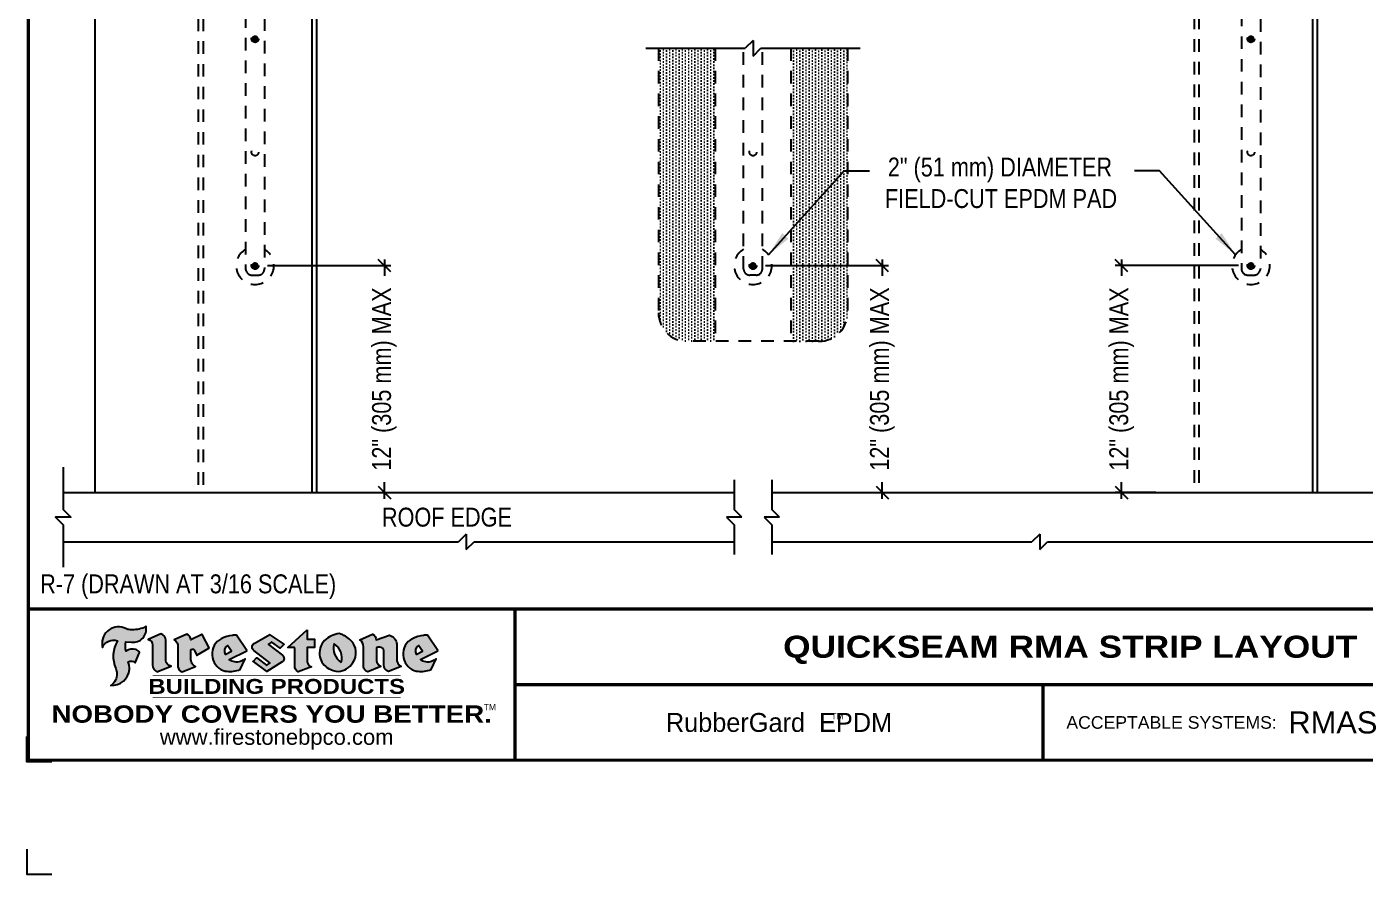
# Model space of a CAD drawing. Header units: inches. Extents: x 277.4 to 297.5, y -282.7 to -266.
# Drawn here: x 277.45 to 290.72, y -282.75 to -274.34 of the extents above; entities that cross this region are included whole.
import ezdxf
from ezdxf.enums import TextEntityAlignment as Align

# ---------------------------------------------------------------- set-up
doc = ezdxf.new("R2010")
doc.units = ezdxf.units.IN
doc.header["$MEASUREMENT"] = 0
doc.linetypes.add('HIDDEN', pattern=[0.375, 0.25, -0.125])
doc.linetypes.add('HIDDEN2', pattern=[0.1875, 0.125, -0.0625])
doc.layers.get('0').update_dxf_attribs({"linetype": 'CONTINUOUS'})
doc.layers.get('DEFPOINTS').update_dxf_attribs({"linetype": 'CONTINUOUS'})
for name, color, linetype in [('FSBP-ACCESSORY-FIRESTONE', 7, 'CONTINUOUS'), ('FSBP-ADHESIVE', 1, 'HIDDEN'), ('FSBP-ANNO-NOTE', 7, 'CONTINUOUS'), ('FSBP-MEMBRANE', 7, 'CONTINUOUS'), ('FSBP-TTLB', 7, 'CONTINUOUS'), ('FSBP-TTLB-BORDER', 7, 'CONTINUOUS'), ('FSBP-TTLB-TEXT', 7, 'CONTINUOUS'), ('FSBP-WALL-CURB', 9, 'CONTINUOUS')]:
    doc.layers.add(name, color=color, linetype=linetype)
doc.styles.add('FSBP_ARIAL', font='arial.ttf')
doc.styles.add('FSBP_ARIAL_BOLD', font='')
doc.styles.add('FSBP_ARIAL_NAR', font='ARIALN.TTF')
doc.styles.add('FSBP_BANKGOTHIC', font='bgothm.ttf')
doc.styles.get('FSBP_ARIAL_BOLD').set_extended_font_data('Arial Black')
doc.dimstyles.new('FSBP-DIM', dxfattribs={"dimtxt": 0.1875, "dimasz": 0.125, "dimexe": 0.0625, "dimexo": 0.125, "dimgap": 0.125, "dimtad": 0, "dimdec": 0, "dimzin": 1, "dimdsep": 46, "dimlunit": 4, "dimtxsty": 'FSBP_ARIAL_NAR', "dimblk": 'OBLIQUE', "dimcen": 0.09375, "dimdle": 0.0625, "dimclrd": 256, "dimclre": 256, "dimclrt": 256, "dimadec": 0, "dimazin": 0, "dimtfac": 1, "dimtdec": 0, "dimtmove": 1, "dimatfit": 3, "dimfxl": 1, "dimtolj": 1, "dimtzin": 0, "dimlwd": -1, "dimlwe": -1, "dimarcsym": 0})
doc.dimstyles.new('FSBP-LEADER', dxfattribs={"dimtxt": 0.1875, "dimasz": 0.25, "dimexe": 0.0625, "dimexo": 0.125, "dimgap": 0.125, "dimtad": 0, "dimtih": 1, "dimtoh": 1, "dimdec": 4, "dimzin": 0, "dimdsep": 46, "dimlunit": 4, "dimtxsty": 'FSBP_ARIAL_NAR', "dimcen": 0.09375, "dimclrd": 256, "dimclre": 256, "dimclrt": 256, "dimadec": 0, "dimazin": 0, "dimtfac": 1, "dimtdec": 4, "dimtofl": 0, "dimtmove": 0, "dimatfit": 3, "dimfxl": 1, "dimtolj": 1, "dimtzin": 0, "dimlwd": -1, "dimlwe": -1, "dimarcsym": 0})

# ---------------------------------------------------------------- blocks, each defined once
blk = doc.blocks.new('TTLB-EPDM_1')
at = {"layer": 'FSBP-TTLB-TEXT'}
h = blk.add_hatch(color=1, dxfattribs=at)
edge = h.paths.add_edge_path()
edge.add_arc((1.037309769669573, -0.1982514792917306), 0.1319107607348553, 264.0410451462098, 370.3106169565175)
edge.add_arc((1.027551646585694, 0.1214293576525799), 0.3273056962876235, 270.05058356628535, 295.23459397187514, ccw=False)
edge.add_arc((1.022801957313345, -0.06680179986895154), 0.1391656561713503, 249.3281275763668, 272.0749124149863, ccw=False)
edge.add_line((0.9736743133014443, -0.1970076156048179), (0.9474927838574558, -0.1852745150568325))
edge.add_arc((0.8939498971398288, -0.3394262635682071), 0.1631857907024099, 70.84590087378872, 194.3325259843273)
edge.add_arc((0.8444260109029493, -0.4259936440910768), 0.1179914261095279, 70.96950098067128, 156.9641407594482, ccw=False)
edge.add_arc((1.153141409296894, -0.4684497516079468), 0.3110405457095052, 150.3231137483159, 203.2084295854517)
edge.add_arc((0.7562495500622943, -0.6412608153899899), 0.1218587156617311, 0.8849157075190988, 24.34668939894999, ccw=False)
edge.add_arc((0.7493781665697374, -0.6475258110744375), 0.1289731377238325, -58.36655102076742, 3.6216782311386737, ccw=False)
edge.add_arc((0.8256699029544474, -0.5792158350996106), 0.1783301886510354, 267.2205474105585, 354.1381621173521)
edge.add_arc((0.7903121048625305, -0.6011409294291745), 0.212787892960859, 0.9996158580669322, 21.00503380861244)
edge.add_arc((1.01880712263941, -0.5666691048185161), 0.05136395668415847, 40.82117713173261, 125.52727787225791, ccw=False)
edge.add_line((1.057676976260041, -0.5330924682126437), (1.102776947655911, -0.4308018311949837))
edge.add_arc((1.040858222524664, -0.4699705673995949), 0.07326744446031509, 32.31675181867256, 66.31481236598174)
edge.add_arc((1.032262518825329, -0.5063316993097662), 0.1102246948011782, 69.8179132332389, 125.254734720681)
edge.add_arc((1.127708877207287, -0.368959353531244), 0.1659710644737306, 164.1569669952081, 196.5811013160487, ccw=False)
edge.add_line((0.9680425188342383, -0.3236487780942383), (1.023615334387159, -0.3294494641845773))
h = blk.add_hatch(color=1, dxfattribs=at)
edge = h.paths.add_edge_path()
edge.add_line((1.275239419159561, -0.6223407783464694), (1.415345367376062, -0.5660418822574371))
edge.add_arc((1.421019305783958, -0.5090099247487757), 0.05731350411836949, 181.9717871001989, 264.31851000495806, ccw=False)
edge.add_line((1.363739737527226, -0.5109819325197265), (1.363412352251203, -0.3102363679013962))
edge.add_arc((1.294263659668751, -0.3103491388303989), 0.06914878453844908, 0.0934405599591014, 72.42834396969012)
edge.add_line((1.315139561173908, -0.2444268274366692), (1.186839444240604, -0.3024209471341379))
edge.add_arc((1.175246268095289, -0.3585110609420917), 0.05727567197445628, -0.017399788185912257, 78.322067691347, ccw=False)
edge.add_line((1.232521937428658, -0.3585284546236807), (1.232574268422297, -0.555126496687123))
edge.add_arc((1.305699496415486, -0.5558575689677219), 0.07312888236350451, 179.4272023230205, 245.3845503102953)
h = blk.add_hatch(color=1, dxfattribs=at)
edge = h.paths.add_edge_path()
edge.add_line((1.792026821926584, -0.3839679064720229), (1.722158956877934, -0.2518542302253621))
edge.add_arc((1.720119655279638, -0.2529327078887852), 0.002306916790721817, 27.87197133405656, 117.3766794470751)
edge.add_line((1.719058846382097, -0.250884159729182), (1.610638460368705, -0.3070279753467702))
edge.add_arc((1.547088841662962, -0.3061026658494403), 0.06355635479880145, 359.165808011073, 425.8793658831422)
edge.add_line((1.573061729235633, -0.2480956029480268), (1.446879247402876, -0.3051325108639702))
edge.add_arc((1.407812067100189, -0.370357133046621), 0.07602957263902092, -3.441403975725109, 59.07992244284969, ccw=False)
edge.add_line((1.483704536400296, -0.3749210150788969), (1.483704536400296, -0.5723838140635706))
edge.add_arc((1.54053746518044, -0.568254406115083), 0.05698275005415228, 184.1557352478595, 255.3066498366543)
edge.add_line((1.526084036778343, -0.6233736605654059), (1.657291340682093, -0.570650514527486))
edge.add_arc((1.688298576827198, -0.5021390388423987), 0.0752015358480571, 207.5160880841914, 245.649226723163, ccw=False)
edge.add_arc((1.721050197024907, -0.4914488168456328), 0.1093332836229113, 179.4823365255141, 204.5537900001094, ccw=False)
edge.add_line((1.611721375809452, -0.4904610114968335), (1.611721375809452, -0.4126404716788983))
edge.add_arc((1.628589765097195, -0.414159299036043), 0.01693662875851176, 28.356188110622725, 174.8549701683585, ccw=False)
edge.add_arc((1.627340435522395, -0.4197189881350504), 0.02111886817708033, 22.216893572439517, 40.10213956426492, ccw=False)
edge.add_line((1.646891420738257, -0.4117336534413738), (1.666638796144639, -0.4549750258192233))
edge.add_arc((1.668737246926742, -0.4540167099035481), 0.002306916790685496, 204.545128184284, 299.6323508190091)
edge.add_line((1.669877862091766, -0.4560219186518992), (1.791128135493295, -0.3870515928837648))
edge.add_line((1.791128135493295, -0.3870515928837648), (1.792026821926584, -0.3839679064720229))
h = blk.add_hatch(color=1, dxfattribs=at)
h.paths.add_polyline_path([(2.063388732080512, -0.2583237030618903, 0.02524281661523788), (2.025024361750752, -0.2610532129309178, 0.1213611957758757), (1.901773912052249, -0.3008158885520373, 0.6151668103976068), (1.93274136141747, -0.6099060679591872, 0.05306812109568645), (1.967936229862175, -0.617865745600497, 0.1150932231766138), (2.099126721549737, -0.5994933789882708), (2.151195569562105, -0.4944891916583316, -0.08755405562188731), (2.104230609512001, -0.5187113292177372, -0.265591761123442), (1.992692314386659, -0.5010701623316862), (2.165347897647223, -0.4141184325909109, 0.4518949533370738), (2.166222728871162, -0.4107679608846269)])
h.paths.add_polyline_path([(2.014217313945437, -0.4188965037300676), (1.951113654018855, -0.4515330109460507, -0.3720533890450154), (1.973177450672722, -0.3607130665457561)], flags=16)
h = blk.add_hatch(color=1, dxfattribs=at)
edge = h.paths.add_edge_path()
edge.add_arc((2.260407392426802, -0.3775796671688782), 0.04152450223225729, 123.20805433950699, 232.2027298779723, ccw=False)
edge.add_line((2.237665217914071, -0.3428366421988329), (2.393535971665983, -0.2540943745380986))
edge.add_arc((2.394677353533142, -0.2560991469722482), 0.002306916790741334, 55.64644466176611, 119.65426054492559, ccw=False)
edge.add_line((2.395979141996861, -0.2541946229174954), (2.531809646140459, -0.3470380726374032))
edge.add_arc((2.530468902927946, -0.3489153772789875), 0.002306916790700397, -42.731101238422525, 54.4661353739603, ccw=False)
edge.add_line((2.532163440279987, -0.3504807552658491), (2.498457913851155, -0.3869673252714421))
edge.add_arc((2.496763376499139, -0.3854019472845934), 0.002306916790672934, 233.7527076894875, 317.26889876138785, ccw=False)
edge.add_line((2.495399362263356, -0.38726241234572), (2.413849913492982, -0.3274738082119626))
edge.add_arc((2.412485899257181, -0.3293342732731342), 0.002306916790720064, 53.75270768979358, 124.4135619297835)
edge.add_line((2.41118211687575, -0.3274311136421062), (2.382933981293377, -0.346782838468144))
edge.add_arc((2.38423776367478, -0.3486859980991606), 0.002306916790694898, 124.4135619293799, 231.8459020253626)
edge.add_line((2.382812599816248, -0.3505000469010184), (2.519899969301207, -0.4581994452042721))
edge.add_arc((2.494247019847682, -0.4908523236374461), 0.04152450223225742, -55.21225898295222, 51.84590202520428, ccw=False)
edge.add_line((2.517938320565804, -0.5249552055672808), (2.364434947484597, -0.6179520922513717))
edge.add_arc((2.36323960192349, -0.6159790200102006), 0.002306916790726996, 233.2955624372927, 301.20872157023314, ccw=False)
edge.add_line((2.361860787187538, -0.6178285429225383), (2.231266621301074, -0.5204709167214361))
edge.add_arc((2.232647938930649, -0.5186232623475259), 0.002306916790697672, 135.5134179846393, 233.21798691998708, ccw=False)
edge.add_line((2.231002150870836, -0.5170067083764565), (2.262839375599356, -0.4845937328397696))
edge.add_arc((2.264485163659225, -0.4862102868108537), 0.002306916790748497, 53.0352839999411, 135.513417985369, ccw=False)
edge.add_line((2.265872365996302, -0.4843670465239001), (2.361834678328762, -0.5565872257804898))
edge.add_arc((2.363221880665761, -0.5547439854936304), 0.002306916790627066, 233.0352840000685, 302.2362632414394)
edge.add_line((2.36445241715569, -0.5566953042850713), (2.39428499383348, -0.5378823484768844))
edge.add_arc((2.393054457343549, -0.5359310296853765), 0.002306916790685166, 302.2362632406177, 412.2027298768422)
edge.add_line((2.394468296066179, -0.5341081404551886), (2.234958295420142, -0.4103916733127022))
h = blk.add_hatch(color=1, dxfattribs=at)
edge = h.paths.add_edge_path()
edge.add_line((2.763460561272041, -0.2072496393923444), (2.763460561272041, -0.2969520779963801))
edge.add_arc((2.765767478062699, -0.2969520779963943), 0.00230691679065842, 179.9999999996471, 269.9999999996471)
edge.add_line((2.765767478062685, -0.2992589947870528), (2.835417693520355, -0.2992589947870528))
edge.add_arc((2.835417693520355, -0.3015659115777538), 0.002306916790701052, 0, 90, ccw=False)
edge.add_line((2.837724610311056, -0.3015659115777538), (2.837724610311056, -0.3790761307453892))
edge.add_arc((2.83541769352037, -0.3790761307453749), 0.002306916790686842, 269.99999999964706, 359.99999999964706, ccw=False)
edge.add_line((2.835417693520355, -0.3813830475360618), (2.765767478062685, -0.3813830475360618))
edge.add_arc((2.765767478062699, -0.3836899643267202), 0.00230691679065842, 90.00000000035294, 180.0000000003529)
edge.add_line((2.763460561272041, -0.3836899643267344), (2.763460561272041, -0.5033995910642801))
edge.add_arc((2.836735953378943, -0.5071368822038516), 0.07337063740681413, 177.0802527808789, 245.3249543133826)
edge.add_line((2.806105814540615, -0.5738080530967267), (2.674529557384915, -0.6226036013049594))
edge.add_arc((2.708610405062069, -0.564298408791804), 0.06753517344606039, 177.0345319916277, 239.6926428024901, ccw=False)
edge.add_line((2.641165668230087, -0.560804539009709), (2.641165668230087, -0.3836899643267344))
edge.add_arc((2.638858751439429, -0.3836899643267202), 0.00230691679065842, 359.9999999996471, 449.999999999647)
edge.add_line((2.638858751439443, -0.3813830475360618), (2.572857950769389, -0.3813830475360618))
edge.add_line((2.572857950769389, -0.3813830475360618), (2.763460561272041, -0.2072496393923444))
h = blk.add_hatch(color=1, dxfattribs=at)
edge = h.paths.add_edge_path(flags=16)
edge.add_arc((2.940363509127394, -0.4847985213681437), 0.1684614578629418, 344.5558804047865, 417.0140046669545)
edge.add_arc((3.194458079644619, -0.3883534532477785), 0.1684614578629414, 164.5558804047864, 237.0140046669546)
edge = h.paths.add_edge_path()
edge.add_arc((3.069375116502199, -0.4399344555144872), 0.1828726885096673, 136.0914512150047, 191.213418978326)
edge.add_arc((3.064939550433406, -0.4318234379590333), 0.1803148804748503, 194.0167254156723, 240.6663730831859)
edge.add_arc((3.098047041778981, -0.3845058757092554), 0.2378525180183701, 239.2975390661776, 264.2889872773176)
edge.add_arc((3.04884478212623, -0.4190232383793012), 0.203760689247156, 277.1986764832036, 326.503572961274)
edge.add_arc((3.077739326803546, -0.4341046616465112), 0.171374865791709, 325.3768876809902, 406.3828327799087)
edge.add_arc((3.011839488065919, -0.4896144380417797), 0.2571945645850002, 44.28462553519766, 73.82901434867304)
edge.add_arc((3.117152499586992, -0.4983433120546693), 0.2579560664039132, 97.50292863483666, 134.1039137579027)
h = blk.add_hatch(color=1, dxfattribs=at)
edge = h.paths.add_edge_path()
edge.add_line((3.322690228557462, -0.5721896537377091), (3.322690228557462, -0.3749210150788969))
edge.add_arc((3.246797759257384, -0.3703571330465745), 0.076029572638996, 356.5585960242387, 419.0799224428129)
edge.add_line((3.285864939560099, -0.3051325108639702), (3.412047421392799, -0.2480956029480268))
edge.add_arc((3.386074533820159, -0.3061026658494941), 0.06355635479883807, 0.3962622833877276, 65.87936588318718, ccw=False)
edge.add_line((3.449629368605429, -0.3056631084210863), (3.580526418688805, -0.2593848434574539))
edge.add_arc((3.555744121700958, -0.3530904070730321), 0.09692726601172152, 2.366977007666776, 75.18615851992018, ccw=False)
edge.add_line((3.652588689330287, -0.3490873311063041), (3.652588689330287, -0.4883770011386872))
edge.add_arc((3.761877549389556, -0.4914934052703811), 0.1093332836229047, 178.3666365323574, 204.5537900000422)
edge.add_arc((3.729125929191727, -0.5021836272670953), 0.07520153584796169, 207.5160880841711, 245.2240541443093)
edge.add_line((3.697611150971852, -0.5704631245385627), (3.572585913552643, -0.6207021253773775))
edge.add_arc((3.59534718600759, -0.5526356419907701), 0.07177131519198746, 180.3328587115751, 251.51018566665869, ccw=False)
edge.add_line((3.523577081955409, -0.5530525936986663), (3.523577081955409, -0.4153032515383615))
edge.add_arc((3.486319529276879, -0.4148773504126441), 0.0372599868942854, 359.3450650296066, 449.0500281941028)
edge.add_arc((3.482769874121713, -0.4419622099033496), 0.06447454900600783, 86.29402372314017, 119.8211331593848)
edge.add_line((3.450707067966732, -0.3860252459975726), (3.450707067966732, -0.4904610114968335))
edge.add_arc((3.560035889182251, -0.491448816845647), 0.1093332836229751, 179.4823365255069, 204.5537900001023)
edge.add_arc((3.527284268984408, -0.5021390388424952), 0.07520153584796385, 207.5160880841699, 245.6492267231416)
edge.add_line((3.496277032839316, -0.570650514527486), (3.365069728935509, -0.6233736605654059))
edge.add_arc((3.37950248606194, -0.5682868177318081), 0.05694615642555727, 183.9298782390169, 255.318496325343, ccw=False)
h = blk.add_hatch(color=1, dxfattribs=at)
h.paths.add_polyline_path([(3.957695472291277, -0.2583237030618903, 0.02524281661523822), (3.919331101961575, -0.2610532129309178, 0.1085638477195505), (3.807890832595604, -0.2939221658134414, 0.6425897848490651), (3.827048101628293, -0.6099060679591872, 0.05306812109569052), (3.862242970072884, -0.617865745600497, 0.1150932231766133), (3.993433461760503, -0.5994933789882708), (4.045502309772871, -0.4944891916583316, -0.08755405562189084), (3.998537349722767, -0.5187113292177372, -0.2655917611234366), (3.886999054597368, -0.5010701623316862), (4.059654637857989, -0.4141184325909109, 0.4518949533370731), (4.060529469081928, -0.4107679608846269)])
h.paths.add_polyline_path([(3.90852405415626, -0.4188965037300676), (3.845420394229677, -0.4515330109460507, -0.3720533890450147), (3.867484190883488, -0.3607130665457561)], flags=16)
at = {"layer": 'DEFPOINTS', "color": 1}
blk.add_lwpolyline([(0.234375, -1.515625), (-0.015625, -1.515625), (-0.015625, -1.265625)], dxfattribs=at)
at = {"layer": 'DEFPOINTS', "linetype": 'Continuous', "ltscale": 1.75}
blk.add_lwpolyline([(-0.015625, -2.380833333333342), (-0.015625, -2.630833333333342), (0.234375, -2.630833333333342)], dxfattribs=at)
at = {"layer": 'FSBP-TTLB', "const_width": 0.03125}
for points in [[(0, 0), (0, -1.5), (20, -1.5), (20, 0), (0, 0)], [(4.825208527206769, 0), (4.825208527206769, -0.75)], [(4.825208527206769, -0.75), (15.84028770518938, -0.75)], [(4.825208527206769, -0.75), (4.825208527206769, -1.5)]]:
    blk.add_lwpolyline(points, dxfattribs=at)
at = {"layer": 'FSBP-TTLB-BORDER', "const_width": 0.03125}
blk.add_lwpolyline([(20, 0), (20, 13), (0, 13), (0, 0)], dxfattribs=at)
at = {"layer": 'FSBP-TTLB-TEXT', "color": 1}
blk.add_line((0.7358432058323388, -0.379822754145593), (0.7358432058323388, -0.379822754145593), dxfattribs=at)
for points in [[(1.023615323725323, -0.3294494630716969, 0.5000510906601082), (1.167090420776901, -0.1746414942047778, -0.1103304102359608), (1.027840608309816, -0.2058762110801382, -0.09957876667165425), (0.9736743133014443, -0.1970076156048179), (0.9474927838574558, -0.1852745150568325, 0.5978159689075124), (0.7358432058323388, -0.379822754145593, -0.3938834584182213), (0.8828996422548698, -0.3144510229727047, 0.2349406564350952), (0.86727108227484, -0.5910237178633082, -0.1027304183841549), (0.8780937320133262, -0.6393788197974146, -0.2772692352614086), (0.8170223912655956, -0.7573362346216896, 0.3985429150902959), (1.003067614090241, -0.5974286950643517, 0.0875124847930418), (0.9889600163401155, -0.5248671157293501, -0.3874031597924062), (1.057676976260041, -0.5330924682126437), (1.102776947655911, -0.4308018311949837, 0.1494423498871741), (1.07029056398062, -0.4028746979725923, 0.2467195073738216), (0.9686394281704906, -0.4163228904100862, -0.1424285161541127), (0.9680425188342383, -0.3236487780942383), (1.023615334387159, -0.3294494641845773)], [(2.166222728871162, -0.4107679608846269), (2.063388732080512, -0.2583237030618903, 0.02524281661523788), (2.025024361750752, -0.2610532129309178, 0.1085638477195265), (1.913584092384895, -0.2939221658134414, 0.6425897848491228), (1.93274136141747, -0.6099060679591872, 0.05306812109568648), (1.967936229862175, -0.617865745600497, 0.1150932231766137), (2.099126721549737, -0.5994933789882708), (2.151195569562105, -0.4944891916583316, -0.0875540556218873), (2.104230609512001, -0.5187113292177372, -0.2655917611234418), (1.992692314386659, -0.5010701623316862), (2.165347897647223, -0.4141184325909109)], [(2.763460561272041, -0.2072496393923444), (2.763460561272041, -0.2969520779963801, 0.4142135623730958), (2.765767478062685, -0.2992589947870528), (2.835417693520355, -0.2992589947870528, -0.414213562373095), (2.837724610311056, -0.3015659115777538), (2.837724610311056, -0.3790761307453892, -0.4142135623730938), (2.835417693520355, -0.3813830475360618), (2.765767478062685, -0.3813830475360618, 0.4142135623730958), (2.763460561272041, -0.3836899643267344), (2.763460561272041, -0.5033995910642801, 0.3068985753588853), (2.806105814540615, -0.5738080530967267), (2.674529557384915, -0.6226036013049594, -0.2804194150632976), (2.641165668230087, -0.560804539009709), (2.641165668230087, -0.3836899643267344, 0.414213562373095), (2.638858751439443, -0.3813830475360618), (2.572857950769389, -0.3813830475360618), (2.763460561272041, -0.2072496393923444)], [(4.060529469081928, -0.4107679608846269), (3.957695472291277, -0.2583237030618903, 0.02524281661523788), (3.919331101961575, -0.2610532129309178, 0.1085638477195265), (3.807890832595604, -0.2939221658134414, 0.6425897848491228), (3.827048101628293, -0.6099060679591872, 0.05306812109568648), (3.862242970072884, -0.617865745600497, 0.1150932231766137), (3.993433461760503, -0.5994933789882708), (4.045502309772871, -0.4944891916583316, -0.0875540556218873), (3.998537349722767, -0.5187113292177372, -0.2655917611234418), (3.886999054597368, -0.5010701623316862), (4.059654637857989, -0.4141184325909109)], [(4.059654637857989, -0.4141184325909109, 0.4518949533370731), (4.060529469081928, -0.4107679608846269, 0.4518949533370731)]]:
    blk.add_lwpolyline(points, format="xyb", dxfattribs=at)
for points in [[(1.275239419159561, -0.6223407783464694), (1.415345367376062, -0.5660418822574371, -0.3756100036733062), (1.363739737527226, -0.5109819325197265), (1.363412352251203, -0.3102363679013962, 0.3265360292958048), (1.315139561173908, -0.2444268274366692), (1.186839444240604, -0.3024209471341379, -0.3557863980845349), (1.232521937428658, -0.3585284546236807), (1.232574268422297, -0.555126496687123, 0.2960110723418457)], [(1.792026821926584, -0.3839679064720229), (1.722158956877934, -0.2518542302253621, 0.4116839150163434), (1.719058846382097, -0.250884159729182), (1.610638460368705, -0.3070279753467702, 0.2996033003794034), (1.573061729235633, -0.2480956029480268), (1.446879247402876, -0.3051325108639702, -0.2797757560995365), (1.483704536400296, -0.3749210150788969), (1.483704536400296, -0.5723838140635706, 0.320828638474519), (1.526084036778343, -0.6233736605654059), (1.657291340682093, -0.570650514527486, -0.1679398621276611), (1.621603752698661, -0.5368819723450571, -0.1098333365370753), (1.611721375809452, -0.4904610114968335), (1.611721375809452, -0.4126404716788983, -0.743334502655012), (1.64349420176768, -0.4061152228778298, -0.07819791644735608), (1.646891420738257, -0.4117336534413738), (1.666638796144639, -0.4549750258192233, 0.4404648714563479), (1.669877862091766, -0.4560219186518992), (1.791128135493295, -0.3870515928837648)], [(2.234958295420142, -0.4103916733127022, -0.5150044486718882), (2.237665217914071, -0.3428366421988329), (2.393535971665983, -0.2540943745380986, -0.2867822934100265), (2.395979141996861, -0.2541946229174954), (2.531809646140459, -0.3470380726374032, -0.4515027974650387), (2.532163440279987, -0.3504807552658491), (2.498457913851155, -0.3869673252714421, -0.3814439164929681), (2.495399362263356, -0.38726241234572), (2.413849913492982, -0.3274738082119626, 0.3184718635035665), (2.41118211687575, -0.3274311136421062), (2.382933981293377, -0.346782838468144, 0.5064094529656681), (2.382812599816248, -0.3505000469010184), (2.519899969301207, -0.4581994452042721, -0.5043597839115849), (2.517938320565804, -0.5249552055672808), (2.364434947484597, -0.6179520922513717, -0.3053163970316367), (2.361860787187538, -0.6178285429225383), (2.231266621301074, -0.5204709167214361, -0.4541703869768119), (2.231002150870836, -0.5170067083764565), (2.262839375599356, -0.4845937328397696, -0.3762644290664977), (2.265872365996302, -0.4843670465239001), (2.361834678328762, -0.5565872257804898, 0.3114700032088108), (2.36445241715569, -0.5566953042850713), (2.39428499383348, -0.5378823484768844, 0.520381097387146), (2.394468296066179, -0.5341081404551886)], [(2.937624918725987, -0.3131105398334029, 0.2452625673097023), (2.889993533867141, -0.4754966266250307, 0.2064059665179019), (2.976604338974084, -0.5890186876871866, 0.1094800500670344), (3.074378098474654, -0.6211778035979165, 0.2185147641853038), (3.218764944843201, -0.5314757029352819, 0.3689489483072479), (3.195959963110113, -0.3100352223135445, 0.1296305888694145), (3.0834694040758, -0.242595816912754, 0.1610736375384317)], [(3.322690228557462, -0.5721896537377091), (3.322690228557462, -0.3749210150788969, 0.2797757560995341), (3.285864939560099, -0.3051325108639702), (3.412047421392799, -0.2480956029480268, -0.2937618496109166), (3.449629368605429, -0.3056631084210863), (3.580526418688805, -0.2593848434574539, -0.3288760160581939), (3.652588689330287, -0.3490873311063041), (3.652588689330287, -0.4883770011386872, 0.114762897203527), (3.662431105063263, -0.536926560769686, 0.166032965990522), (3.697611150971852, -0.5704631245385627), (3.572585913552643, -0.6207021253773775, -0.3209557512194564), (3.523577081955409, -0.5530525936986663), (3.523577081955409, -0.4153032515383615, 0.4127061514896111), (3.48693727661589, -0.3776224848030694, 0.1473421876160361), (3.450707067966732, -0.3860252459975726), (3.450707067966732, -0.4904610114968335, 0.1098333365370753), (3.460589444855941, -0.5368819723450855, 0.1679398621276611), (3.496277032839316, -0.570650514527486), (3.365069728935509, -0.6233736605654059, -0.3219729545308964), (3.322690228557462, -0.5721896537377091, 29.1476284739)], [(1.951113654018855, -0.4515330109460507), (2.014217313945437, -0.4188965037300676), (1.973177450672722, -0.3607130665457561, 0.3720533890450154)], [(3.10274193015772, -0.5296595419651595, 0.3271311138286319), (3.032079658614293, -0.3434924326507627, 0.3271311138286322)], [(3.845420394229677, -0.4515330109460507), (3.90852405415626, -0.4188965037300676), (3.867484190883488, -0.3607130665457561, 0.3720533890450154)]]:
    blk.add_lwpolyline(points, format="xyb", close=True, dxfattribs=at)
at = {"layer": 'FSBP-TTLB-TEXT'}
for points, const_width in [([(1.233926579809207, -0.6584455781731435), (3.691229482685259, -0.6584455781731577)], 0.0078125), ([(10.06152282927678, -0.75), (10.06152282927678, -1.5)], 0.03125), ([(1.233926579809207, -0.8761560960495984), (3.691229482685259, -0.8761560960495842)], 0.0078125)]:
    blk.add_lwpolyline(points, dxfattribs=dict(at, const_width=const_width))
at = {"layer": 'FSBP-TTLB-TEXT', "color": 1}
for centre, start, end in [((1.789987520328282, -0.3850463841354355), 299.6323508193319, 27.87197133380463), ((2.164310260790558, -0.412058050385383), 296.7304547840455, 34.00233684987403)]:
    blk.add_arc(centre, 0.00230691679068068, start, end, dxfattribs=at)
at = {"layer": 'FSBP-TTLB-TEXT', "lineweight": 18, "style": 'FSBP_ARIAL_BOLD'}
blk.add_text('BUILDING PRODUCTS', height=0.1484375, dxfattribs=at).set_placement((2.462578031247233, -0.7673008371113639), align=Align.MIDDLE_CENTER)
at = {"layer": 'FSBP-TTLB-TEXT', "color": 1}
for s, height, style, p in [('NOBODY COVERS YOU BETTER.', 0.171875, 'FSBP_ARIAL_BOLD', (2.412604263603384, -1.041650450587369)), ('TM', 0.0625, 'FSBP_BANKGOTHIC', (4.576671173373001, -0.9725745042934193))]:
    blk.add_text(s, height=height, dxfattribs=dict(at, style=style)).set_placement(p, align=Align.MIDDLE_CENTER)
at = {"layer": 'FSBP-TTLB-TEXT'}
for s, height, style, p in [('RubberGard  EPDM', 0.1875, 'FSBP_BANKGOTHIC', (7.443365678241776, -1.125)), ('TM', 0.0625, 'FSBP_BANKGOTHIC', (8.023397742165457, -1.062518816683806)), ('www.firestonebpco.com', 0.15625, 'FSBP_ARIAL', (2.462578031247233, -1.268657306740124))]:
    blk.add_text(s, height=height, dxfattribs=dict(at, style=style)).set_placement(p, align=Align.MIDDLE_CENTER)
at = {"layer": 'FSBP-TTLB-TEXT', "style": 'FSBP_ARIAL'}
blk.add_text('ACCEPTABLE SYSTEMS:', height=0.125, dxfattribs=at).set_placement((10.29281281591562, -1.125), align=Align.MIDDLE_LEFT)
at = {"layer": 'FSBP-TTLB-TEXT'}
for tag, height, style, p in [('MAXIMUM_WARRANTY', 0.1875, 'FSBP_ARIAL_BOLD', (18.03987100774941, 0.2240244307510579)), ('ACCPT_SYSTEMS', 0.21875, 'FSBP_ARIAL', (12.49438170418193, -1.125))]:
    blk.add_attdef(tag, text='', height=height, dxfattribs=dict(at, style=style)).set_placement(p, align=Align.MIDDLE_LEFT)
for tag, height, style, p in [('DETAIL_DESCP_LINE_1', 0.21875, 'FSBP_ARIAL_BOLD', (10.33118450231211, -0.3736318192489421)), ('ISSUE_REV_DATE', 0.21875, 'FSBP_ARIAL', (16.84069633627263, -0.7282559425942452)), ('DETAIL_NUMBER', 0.4375, 'FSBP_ARIAL', (18.91941590748775, -0.8931630692489421))]:
    blk.add_attdef(tag, text='', height=height, dxfattribs=dict(at, style=style)).set_placement(p, align=Align.MIDDLE_CENTER)
blk = doc.blocks.new('_OBLIQUE')
at = {"color": 0, "linetype": 'ByBlock'}
blk.add_line((-0.5, -0.5), (0.5, 0.5), dxfattribs=at)
blk = doc.blocks.new('*D7')
at = {"layer": 'DEFPOINTS', "color": 0, "transparency": 16777216}
for p in [(279.7107531418911, -276.7106236297463), (280.5283231994185, -278.9606236297463), (280.9929768757507, -278.9606236297463)]:
    blk.add_point(p, dxfattribs=at)
at = {"layer": 'FSBP-ANNO-NOTE', "transparency": 16777216}
for p, q in [((279.8357531418911, -276.7106236297463), (281.0554768757507, -276.7106236297463)), ((280.9929768757507, -276.6481236297463), (280.9929768757507, -276.8132839298827)), ((280.6533231994185, -278.9606236297463), (281.0554768757507, -278.9606236297463)), ((280.9929768757507, -279.0231236297463), (280.9929768757507, -278.8579633296098))]:
    blk.add_line(p, q, dxfattribs=at)
at = {"layer": 'FSBP-ANNO-NOTE', "transparency": 16777216, "xscale": 0.125, "yscale": 0.125, "zscale": 0.125}
for p, rotation in [((280.9929768757507, -276.7106236297463), 90), ((280.9929768757507, -278.9606236297463), 270)]:
    blk.add_blockref('_OBLIQUE', p, dxfattribs=dict(at, rotation=rotation))
at = {"layer": 'FSBP-ANNO-NOTE', "transparency": 16777216, "insert": (280.9929768757507, -277.8356236297462), "char_height": 0.1875, "attachment_point": 5, "rotation": 90, "style": 'FSBP_ARIAL_NAR'}
blk.add_mtext('\\A1;12" (305 mm) MAX', dxfattribs=at)
blk = doc.blocks.new('*D8')
at = {"layer": 'DEFPOINTS', "color": 0, "transparency": 16777216}
for p in [(284.6482531418913, -276.7106236297463), (285.4658231994187, -278.9606236297463), (285.9304768757508, -278.9606236297463)]:
    blk.add_point(p, dxfattribs=at)
at = {"layer": 'FSBP-ANNO-NOTE', "transparency": 16777216}
for p, q in [((284.7732531418913, -276.7106236297463), (285.9929768757508, -276.7106236297463)), ((285.9304768757508, -276.6481236297463), (285.9304768757508, -276.8132839298827)), ((285.5908231994187, -278.9606236297463), (285.9929768757508, -278.9606236297463)), ((285.9304768757508, -279.0231236297463), (285.9304768757508, -278.8579633296098))]:
    blk.add_line(p, q, dxfattribs=at)
at = {"layer": 'FSBP-ANNO-NOTE', "transparency": 16777216, "xscale": 0.125, "yscale": 0.125, "zscale": 0.125}
for p, rotation in [((285.9304768757508, -276.7106236297463), 90), ((285.9304768757508, -278.9606236297463), 270)]:
    blk.add_blockref('_OBLIQUE', p, dxfattribs=dict(at, rotation=rotation))
at = {"layer": 'FSBP-ANNO-NOTE', "transparency": 16777216, "insert": (285.9304768757509, -277.8356236297462), "char_height": 0.1875, "attachment_point": 5, "rotation": 90, "style": 'FSBP_ARIAL_NAR'}
blk.add_mtext('\\A1;12" (305 mm) MAX', dxfattribs=at)
blk = doc.blocks.new('*D9')
at = {"layer": 'DEFPOINTS', "color": 0, "transparency": 16777216}
for p in [(289.5857531418912, -276.7106236297463), (288.3035294080317, -278.9606236297463), (288.7681830843639, -278.9606236297463)]:
    blk.add_point(p, dxfattribs=at)
at = {"layer": 'FSBP-ANNO-NOTE', "transparency": 16777216}
for p, q in [((289.4607531418912, -276.7106236297463), (288.2410294080317, -276.7106236297463)), ((288.3035294080317, -276.6481236297463), (288.3035294080317, -276.8132839298827)), ((288.6431830843639, -278.9606236297463), (288.2410294080317, -278.9606236297463)), ((288.3035294080317, -279.0231236297463), (288.3035294080317, -278.8579633296098))]:
    blk.add_line(p, q, dxfattribs=at)
at = {"layer": 'FSBP-ANNO-NOTE', "transparency": 16777216, "xscale": 0.125, "yscale": 0.125, "zscale": 0.125}
for p, rotation in [((288.3035294080317, -276.7106236297463), 90), ((288.3035294080317, -278.9606236297463), 270)]:
    blk.add_blockref('_OBLIQUE', p, dxfattribs=dict(at, rotation=rotation))
at = {"layer": 'FSBP-ANNO-NOTE', "transparency": 16777216, "insert": (288.3035294080317, -277.8356236297462), "char_height": 0.1875, "attachment_point": 5, "rotation": 90, "style": 'FSBP_ARIAL_NAR'}
blk.add_mtext('\\A1;12" (305 mm) MAX', dxfattribs=at)

msp = doc.modelspace()

# ---------------------------------------------------------------- hatches: boundary and pattern name
at = {"layer": 'FSBP-ADHESIVE'}
h = msp.add_hatch(dxfattribs=at)
h.set_pattern_fill('DOTS,_I', color=256, scale=0.5, angle=90, style=2)
h.set_pattern_definition([(90, (-25.08433604192936, -140.4554938404121), (-0.03125, 0.015625), [0, -0.03125])])
h.paths.add_polyline_path([(284.2732531418915, -274.5543736297462), (283.7107531418915, -274.5543736297462), (283.7107531418913, -277.1793736297464, 0.4142135623730951), (283.9920031418913, -277.4606236297464), (284.2732531418913, -277.4606236297464)])
h = msp.add_hatch(dxfattribs=at)
h.set_pattern_fill('DOTS,_I', color=256, scale=0.5, angle=90, style=2)
h.set_pattern_definition([(90, (155.3306233525571, -583.755712813567), (-0.03125, 0.015625), [0, -0.03125])])
h.paths.add_polyline_path([(285.0232531418913, -277.4606236297464), (285.3045031418912, -277.4606236297464, 0.4142135623731247), (285.5857531418913, -277.1793736297464), (285.5857531418915, -274.5543736297463), (285.0232531418916, -274.5543736297462)])

# ---------------------------------------------------------------- linework, layer by layer
at = {"layer": 'FSBP-ACCESSORY-FIRESTONE', "linetype": 'HIDDEN2'}
for p, q in [((289.4920031418915, -267.9112746746461), (289.4920031418915, -276.7418736297464)), ((289.6795031418915, -267.9645090347146), (289.6795031418914, -276.7418736297464)), ((279.6170031418914, -268.3757818872118), (279.6170031418915, -276.7418736297463)), ((279.804503141891, -268.4055787472803), (279.8045031418912, -276.7418736297463)), ((284.5545031418913, -276.7418736297462), (284.5545031418913, -274.5543736297463)), ((284.7420031418912, -276.7418736297462), (284.7420031418913, -274.5543736297462)), ((279.6795031418915, -276.8043736297463), (279.7420031418912, -276.8043736297463)), ((284.6795031418912, -276.8043736297462), (284.6170031418913, -276.8043736297462)), ((289.5545031418915, -276.8043736297464), (289.6170031418914, -276.8043736297464))]:
    msp.add_line(p, q, dxfattribs=at)
at = {"layer": 'FSBP-ACCESSORY-FIRESTONE', "const_width": 0.03515625}
for points in [[(279.6931750168911, -274.4606236297463, -1), (279.7283312668911, -274.4606236297463, -1)], [(289.5681750168911, -274.4606236297463, -1), (289.6033312668911, -274.4606236297463, -1)], [(279.6931750168911, -276.7106236297463, 1), (279.7283312668911, -276.7106236297463, 1)], [(284.6482531418913, -276.7282017547463, 1), (284.6482531418913, -276.6930455047463, 1)], [(289.5681750168912, -276.7106236297463, 1), (289.6033312668912, -276.7106236297463, 1)]]:
    msp.add_lwpolyline(points, format="xyb", close=True, dxfattribs=at)
at = {"layer": 'FSBP-ACCESSORY-FIRESTONE', "linetype": 'HIDDEN2'}
for centre in [(279.7107531418911, -274.4606236297463), (289.5857531418912, -274.4606236297463), (279.7107531418912, -275.5856236297463), (284.6482531418913, -275.5856236297463), (289.5857531418912, -275.5856236297463), (279.7107531418911, -276.7106236297463), (284.6482531418913, -276.7106236297463), (289.5857531418912, -276.7106236297463)]:
    msp.add_circle(centre, 0.03515625, dxfattribs=at)
for centre, start, end in [((279.6795031418915, -276.7418736297463), 180.0000000000005, 270), ((279.7420031418912, -276.7418736297463), 270, 9.66888623164909e-13), ((284.6170031418913, -276.7418736297462), 180, 270.0000000000196), ((284.6795031418912, -276.7418736297462), 270.0000000000173, 359.9999999999977), ((289.5545031418915, -276.7418736297464), 180.0000000000005, 270), ((289.6170031418914, -276.7418736297464), 270.000000000026, 359.9999999999989)]:
    msp.add_arc(centre, 0.0625, start, end, dxfattribs=at)
at = {"layer": 'FSBP-MEMBRANE'}
for p, q in [((290.2420031418914, -267.9112746746462), (290.2420031418912, -278.9606236297463)), ((290.1951281418915, -268.1637051781965), (290.1951281418912, -278.9606236297462)), ((280.3201281418912, -268.5495721095697), (280.320128141891, -278.9606236297463)), ((280.2732531418913, -268.6352725590976), (280.2732531418911, -278.9606236297463)), ((278.1224259382499, -273.6379694051201), (278.1224259382498, -278.9606236297463)), ((283.5857531418916, -274.5543736297462), (284.5715812818229, -274.5543736297463)), ((284.6482531418914, -274.4777017696779), (284.5715812818229, -274.5543736297463)), ((284.6482531418914, -274.4777017696779), (284.6482531418914, -274.6310454898148)), ((284.6482531418914, -274.6310454898148), (284.7249250019598, -274.5543736297463)), ((284.7249250019599, -274.5543736297462), (285.7107531418914, -274.5543736297463))]:
    msp.add_line(p, q, dxfattribs=at)
at = {"layer": 'FSBP-MEMBRANE', "linetype": 'HIDDEN2'}
for p, q in [((289.0232531418914, -268.1637051781965), (289.0232531418912, -278.9606236297463)), ((289.0701281418914, -268.1637051781965), (289.0701281418912, -278.9606236297463)), ((279.1482531418912, -268.6352725590976), (279.1482531418912, -278.9606236297463)), ((279.1951281418913, -268.6352725590976), (279.1951281418911, -278.9606236297463)), ((283.7107531418915, -274.5543736297463), (283.7107531418913, -277.1793736297464)), ((284.2732531418915, -274.5543736297462), (284.2732531418914, -277.4606236297464)), ((285.0232531418916, -274.5543736297462), (285.0232531418913, -277.4606236297464)), ((285.5857531418915, -274.5543736297462), (285.5857531418913, -277.1793736297464)), ((285.3045031418913, -277.4606236297464), (283.9920031418913, -277.4606236297464))]:
    msp.add_line(p, q, dxfattribs=at)
for centre, radius, start, end in [((279.7107531418911, -276.7106236297463), 0.1875, 119.9999999999654, 59.99999999999667), ((284.6482531418913, -276.7106236297462), 0.1875, 120.0000000000005, 60.00000000000082), ((289.5857531418912, -276.7106236297463), 0.1875, 119.9999999999654, 59.99999999999667), ((283.9920031418913, -277.1793736297464), 0.2812499999999862, 180, 270), ((285.3045031418913, -277.1793736297464), 0.2812499999999862, 270, 0)]:
    msp.add_arc(centre, radius, start, end, dxfattribs=at)
at = {"layer": 'FSBP-WALL-CURB'}
for p, q in [((284.4607531418914, -278.8356236297462), (284.4607531418914, -279.1289547028582)), ((284.8357531418914, -278.8356236297462), (284.8357531418914, -279.1289547028583)), ((277.8078851814507, -278.9606236297464), (284.4607531418914, -278.9606236297462)), ((284.8357531418914, -278.9606236297462), (291.2233807065854, -278.9606236297462)), ((284.5374250019598, -279.2056265629267), (284.3840812818229, -279.2056265629267)), ((284.3840812818229, -279.2056265629267), (284.4607531418914, -279.2822984229952)), ((284.5374250019598, -279.2056265629267), (284.4607531418914, -279.1289547028583)), ((284.9124250019598, -279.2056265629268), (284.7590812818229, -279.2056265629268)), ((284.7590812818229, -279.2056265629268), (284.8357531418914, -279.2822984229953)), ((284.9124250019598, -279.2056265629268), (284.8357531418914, -279.1289547028583)), ((281.8045031418915, -279.3733545795383), (281.7272282253226, -279.4506294961072)), ((281.8045031418915, -279.3733545795383), (281.8045031418915, -279.5279044126761)), ((284.4607531418914, -279.2822984229952), (284.4607531418914, -279.5756294961072)), ((284.8357531418914, -279.2822984229954), (284.8357531418914, -279.5756294961072)), ((287.4920031418914, -279.3733545795383), (287.4147282253226, -279.4506294961072)), ((287.4920031418914, -279.3733545795383), (287.4920031418914, -279.5279044126761)), ((277.8078851814507, -279.4506294961071), (281.7272282253225, -279.4506294961072)), ((281.8045031418915, -279.5279044126761), (281.8817780584603, -279.4506294961072)), ((281.8817780584602, -279.4506294961072), (284.4607531418914, -279.4506294961072)), ((284.8357531418914, -279.4506294961072), (287.4147282253225, -279.4506294961072)), ((287.4920031418914, -279.5279044126761), (287.5692780584603, -279.4506294961072)), ((287.5692780584602, -279.4506294961072), (291.2233807065852, -279.4506294961073))]:
    msp.add_line(p, q, dxfattribs=at)
msp.add_lwpolyline([(277.8078851814507, -278.7106236297464), (277.8078851814507, -279.1283516463579), (277.8851600980196, -279.2056265629267), (277.7306102648818, -279.2056265629267), (277.8078851814507, -279.2829014794955), (277.8078851814506, -279.7006294961071)], dxfattribs=at)

# ---------------------------------------------------------------- block references
ref = msp.add_blockref('TTLB-EPDM_1', (277.4627011304548, -280.1173711702307))
ref.add_attrib('DETAIL_DESCP_LINE_1', 'QUICKSEAM RMA STRIP LAYOUT', dxfattribs={"layer": 'FSBP-TTLB-TEXT', "height": 0.21875, "style": 'FSBP_ARIAL_BOLD'}).set_placement((287.7938856327669, -280.4910029894797), align=Align.MIDDLE_CENTER)
ref.add_attrib('ACCPT_SYSTEMS', 'RMAS', dxfattribs={"layer": 'FSBP-TTLB-TEXT', "height": 0.21875, "style": 'FSBP_ARIAL'}).set_placement((289.9570828346367, -281.2423711702307), align=Align.MIDDLE_LEFT)

# ---------------------------------------------------------------- texts
at = {"layer": 'DEFPOINTS', "style": 'FSBP_ARIAL_NAR'}
msp.add_text('R-7 (DRAWN AT 3/16 SCALE)', height=0.1875, dxfattribs=at).set_placement((277.5798584845293, -279.8673711702307), align=Align.MIDDLE_LEFT)
at = {"layer": 'FSBP-ANNO-NOTE', "style": 'FSBP_ARIAL_NAR'}
msp.add_text('ROOF EDGE', height=0.1875, dxfattribs=at).set_placement((281.6132168647782, -279.2056265629267), align=Align.MIDDLE_CENTER)
at = {"layer": 'FSBP-ANNO-NOTE', "insert": (285.9209604497628, -275.6387377628416), "char_height": 0.1875, "attachment_point": 1, "style": 'FSBP_ARIAL_NAR'}
msp.add_mtext_dynamic_manual_height_columns('\\pi0.063993;2" (51 mm) DIAMETER\\P\\pi0.035151;FIELD-CUT EPDM PAD', width=2.343324629637209, gutter_width=2.5, heights=[0.6184865474897413], dxfattribs=at)

# ---------------------------------------------------------------- dimensions: what is measured, and where the dimension line sits
at = {"layer": 'FSBP-ANNO-NOTE'}
for base, p1, p2, picture, middle in [((280.9929768757507, -278.9606236297463), (279.7107531418911, -276.7106236297463), (280.5283231994185, -278.9606236297463), '*D7', (280.9929768757507, -277.8356236297462)), ((285.9304768757508, -278.9606236297463), (284.6482531418913, -276.7106236297463), (285.4658231994187, -278.9606236297463), '*D8', (285.9304768757509, -277.8356236297462)), ((288.3035294080317, -278.9606236297463), (289.5857531418912, -276.7106236297463), (288.7681830843639, -278.9606236297463), '*D9', (288.3035294080317, -277.8356236297462))]:
    dim = msp.add_linear_dim(base=base, p1=p1, p2=p2, angle=90, text='12" (305 mm) MAX', dimstyle='FSBP-DIM', dxfattribs=at)
    dim.commit()
    dim.dimension.update_dxf_attribs({"geometry": picture, "text_midpoint": middle, "dimtype": 160})

# ---------------------------------------------------------------- leaders
for points in [[(284.8009716848891, -276.6018426726599), (285.5533714459028, -275.7713423857267), (285.8033714459028, -275.7713423857267)], [(289.4330345988935, -276.6018426726599), (288.6806348378798, -275.7713423857267), (288.4306348378798, -275.7713423857267)]]:
    msp.add_leader(points, dimstyle='FSBP-LEADER', dxfattribs=at)

doc.saveas('drawing.dxf')
